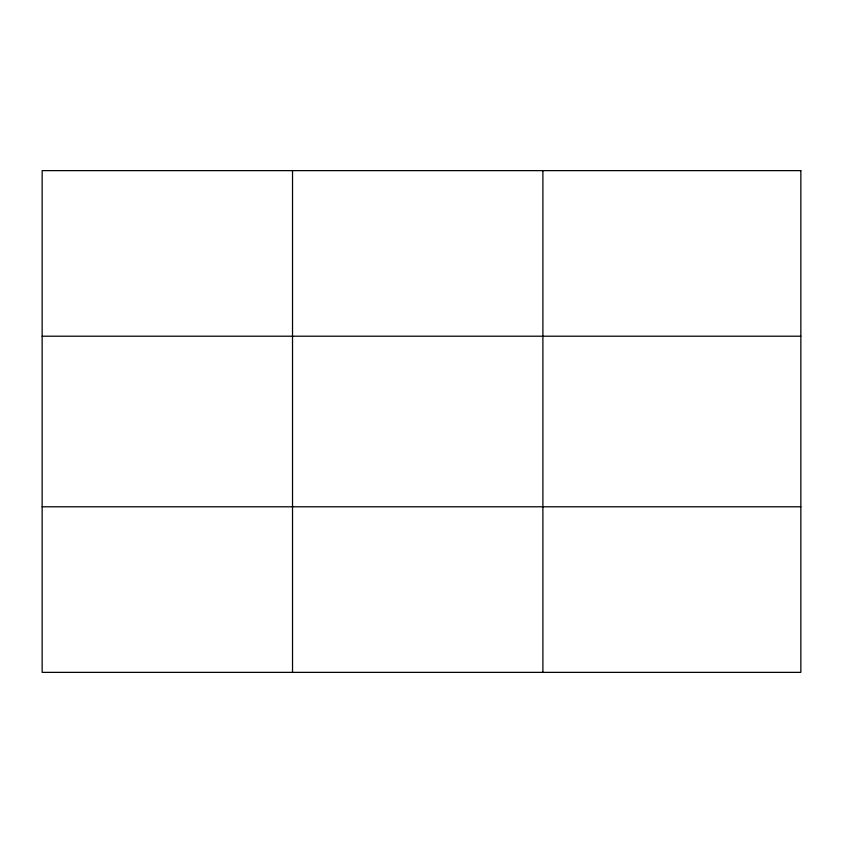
<?xml version="1.0" encoding="UTF-8"?>
<svg xmlns="http://www.w3.org/2000/svg" width="843" height="843" viewBox="0 0 843 843"><rect width="100%" height="100%" fill="white"/><g stroke="black" fill="none" stroke-linecap="round" stroke-linejoin="round"><path stroke-width="1.26" d="M292.521 170.634L292.521 672.366M542.892 170.634L542.892 672.366M42.15 336.209L800.85 336.209M42.15 506.791L800.85 506.791M800.85 170.634L800.85 672.366L42.15 672.366L42.15 170.634L800.85 170.634"/></g></svg>
